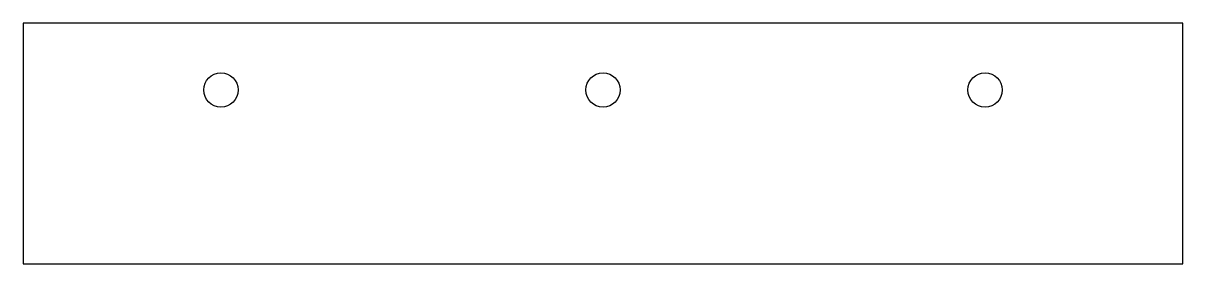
# Model space of a CAD drawing. Header units: millimetres. Extents: x 0 to 607, y 0 to 126.
import ezdxf

# ---------------------------------------------------------------- set-up
doc = ezdxf.new("R2010")
doc.units = ezdxf.units.MM
doc.layers.add('CORTE', color=7, linetype='CONTINUOUS')

msp = doc.modelspace()

# ---------------------------------------------------------------- linework, layer by layer
at = {"layer": 'CORTE'}
msp.add_lwpolyline([(0, 0), (607, 0), (607, 126.12), (0, 126.12)], close=True, dxfattribs=at)
for centre in [(103.5, 91.12), (303.5, 91.12), (503.5, 91.12)]:
    msp.add_circle(centre, 9, dxfattribs=at)

doc.saveas('drawing.dxf')
